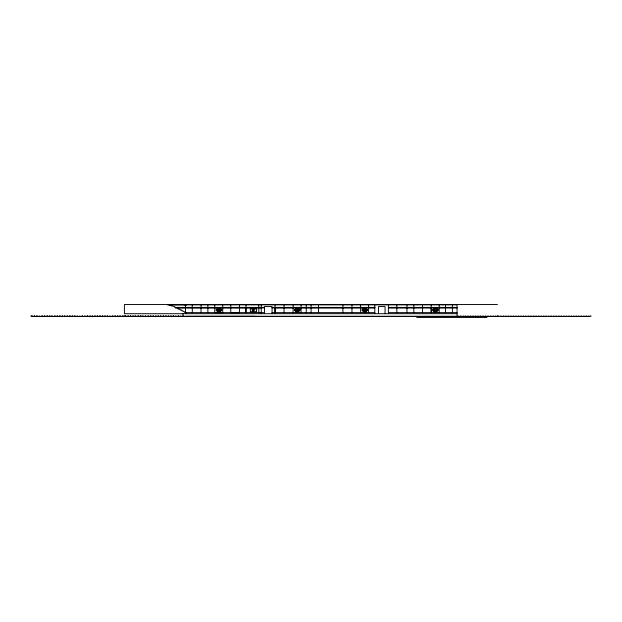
<?xml version="1.0" encoding="UTF-8"?>
<svg xmlns="http://www.w3.org/2000/svg" width="622" height="622" viewBox="0 0 622 622"><rect width="100%" height="100%" fill="white"/><g stroke="black" fill="none" stroke-linecap="round" stroke-linejoin="round"><path stroke-width="0.93" d="M186.157 305.037L186.157 304.547L186.157 305.06L167.792 305.06L167.792 304.547M456.525 304.85L184.446 304.85M221.207 310.362L221.02 310.961A2.325 2.325 0 0 1 216.814 310.961L216.627 310.362M299.571 310.362L299.384 310.961A2.325 2.325 0 0 1 295.178 310.961L294.991 310.362M367.081 310.362L366.894 310.961A2.325 2.325 0 0 1 362.688 310.961L362.502 310.362M437.678 310.362L437.491 310.961A2.325 2.325 0 0 1 433.285 310.961L433.099 310.362M186.157 316.365L254.919 316.287M497.452 304.547L124.408 304.547L124.408 313.706L457.053 313.706M175.474 307.416L264.544 307.416M272.071 307.416L374.794 307.416M388.4 307.416L457.053 307.416M175.474 307.571L261.248 307.571M275.033 307.571L374.794 307.571M388.4 307.571L457.053 307.571M175.474 307.727L261.248 307.727M275.033 307.727L374.794 307.727M388.4 307.727L457.053 307.727M264.544 307.867L175.474 307.89L175.474 307.214L174.479 307.214L174.479 306.514L169.868 305.495L169.868 305.06M272.071 307.867L374.794 307.836M388.4 307.828L457.053 307.812M185.504 312.337L184.532 312.337L184.532 311.801L182.915 311.319L182.915 310.72L181.663 310.72L181.663 310.013L180.092 310.013L180.092 309.289L178.568 309.289L178.568 308.496L177.433 308.496L177.433 307.89M185.504 312.625L264.544 312.625M272.071 312.625L374.794 312.625M388.4 312.625L457.053 312.625M34.156 316.209L34.793 316.209M36.675 316.209L37.312 316.209M41.713 316.209L42.35 316.209M44.87 316.209L44.232 316.373M46.751 316.209L47.389 316.209M49.908 316.209L49.27 316.373M51.789 316.209L52.427 316.373M59.347 316.209L59.992 316.373M64.385 316.209L65.03 316.373M66.904 316.209L67.549 316.373M69.423 316.209L70.068 316.373M72.587 316.209L71.942 316.373M75.106 316.209L74.469 316.373M77.626 316.209L76.988 316.373M82.664 316.209L82.026 316.373M84.545 316.209L85.183 316.209M87.064 316.209L87.702 316.209M92.103 316.209L92.74 316.373M94.622 316.209L95.259 316.373M97.141 316.209L97.778 316.209M99.66 316.209L100.297 316.209M102.179 316.209L102.817 316.373M105.336 316.209L104.698 316.373M107.855 316.209L107.217 316.373M109.736 316.209L110.374 316.373M112.901 316.209L112.255 316.373M114.775 316.209L115.42 316.209M117.294 316.209L117.939 316.373M119.813 316.116L120.458 316.373M122.332 316.209L122.977 316.373M125.706 316.201L125.069 316.365M128.225 316.201L127.588 316.365M130.744 316.201L130.107 316.365M133.263 316.201L132.626 316.365M135.145 316.201L135.783 316.201M137.664 316.201L138.302 316.201M140.183 316.201L140.821 316.201M142.702 316.201L143.34 316.365M145.221 316.201L145.859 316.365M147.741 316.201L148.378 316.365M150.26 316.201L150.897 316.365M152.779 316.201L153.416 316.365M157.817 316.201L158.454 316.365M160.336 316.201L160.981 316.365M162.855 316.201L163.5 316.201M165.374 316.201L166.02 316.365M171.058 316.201L170.412 316.365M172.932 316.201L173.577 316.365M175.458 316.201L176.096 316.201M177.978 316.201L178.615 316.365M180.497 316.201L181.134 316.365M457.815 316.186L458.445 316.186M460.311 316.186L460.941 316.186M462.807 316.186L463.444 316.186M465.303 316.186L465.94 316.186M467.798 316.186L468.436 316.186M470.294 316.186L470.932 316.186M472.79 316.186L473.428 316.186M475.286 316.186L475.923 316.186M477.789 316.186L478.419 316.186M480.285 316.186L480.915 316.186M482.781 316.186L483.411 316.186M485.277 316.186L485.906 316.186M487.772 316.186L488.41 316.186M490.268 316.186L490.906 316.186M492.764 316.186L493.401 316.186M495.26 316.186L495.897 316.186M497.989 316.186L498.626 316.186M500.508 316.186L501.145 316.186M503.027 316.186L503.664 316.186M505.546 316.186L506.184 316.186M508.065 316.186L508.703 316.186M510.584 316.186L511.222 316.186M513.103 316.186L513.741 316.186M515.622 316.186L516.26 316.186M518.142 316.186L518.787 316.186M520.661 316.186L521.306 316.186M523.18 316.186L523.825 316.186M525.699 316.186L526.344 316.186M528.218 316.186L528.863 316.186M530.737 316.186L531.382 316.186M533.264 316.186L533.901 316.186M535.783 316.186L536.421 316.186M538.302 316.186L538.94 316.186M540.821 316.186L541.459 316.186M543.34 316.186L543.978 316.186M545.859 316.186L546.497 316.186M548.379 316.186L549.016 316.186M550.898 316.186L551.535 316.186M553.417 316.186L554.054 316.186M555.936 316.186L556.573 316.186M558.455 316.186L559.092 316.186M560.974 316.186L561.612 316.186M563.493 316.186L564.131 316.186M566.012 316.186L566.65 316.186M568.531 316.186L569.169 316.186M571.05 316.186L571.696 316.186M573.57 316.186L574.215 316.186M576.089 316.186L576.734 316.186M578.608 316.186L579.253 316.186M581.127 316.186L581.772 316.186M583.646 316.186L584.291 316.186M586.173 316.186L586.81 316.186M588.692 316.186L589.329 316.186M31.504 316.271L32.398 316.046L31.504 316.373M34.918 316.271L34.023 316.046L34.918 316.373M37.437 316.271L36.542 316.046L37.437 316.373M39.062 316.271L39.956 316.271M41.588 316.271L42.483 316.046L41.588 316.373M45.002 316.271L44.108 316.046L45.002 316.373M46.627 316.271L47.521 316.046L46.627 316.373M49.146 316.271L50.04 316.046L49.146 316.373M52.559 316.271L51.665 316.046L52.559 316.373M65.154 316.271L64.26 316.046L65.154 316.373M66.779 316.271L67.674 316.046L66.779 316.373M71.818 316.271L72.712 316.046L71.818 316.373M75.231 316.271L74.337 316.046L75.231 316.373M76.856 316.271L77.75 316.271M79.375 316.271L80.269 316.271M82.788 316.271L81.894 316.046L82.788 316.373M84.413 316.271L85.307 316.271M86.932 316.271L87.826 316.046L86.932 316.373M89.451 316.271L90.346 316.046L89.451 316.373M92.865 316.271L91.97 316.046L92.865 316.373M94.497 316.271L95.391 316.046L94.497 316.373M97.016 316.271L97.911 316.046L97.141 316.373M99.536 316.271L100.43 316.046L99.536 316.373M102.055 316.271L102.949 316.046L102.055 316.373M105.468 316.271L104.574 316.046L105.468 316.373M107.987 316.271L107.093 316.046L107.987 316.373M109.612 316.271L110.506 316.271M112.131 316.271L113.025 316.046L112.131 316.373M114.65 316.271L115.544 316.046L114.65 316.373M117.169 316.271L118.063 316.046L117.169 316.373M120.582 316.271L119.688 316.046L120.582 316.373M132.494 316.271L133.388 316.038L132.494 316.365M135.907 316.271L135.013 316.038L135.907 316.365M143.472 316.271L142.578 316.038L143.472 316.365M145.097 316.271L145.991 316.038L145.097 316.365M160.212 316.271L161.106 316.038L160.212 316.365M175.326 316.271L176.22 316.271M180.364 316.271L181.259 316.271M183.778 316.365L182.884 316.038M184.446 316.365L590.9 316.349L590.9 315.649M452.419 307.812L452.419 312.617M445.476 307.812L445.484 312.617M439.186 307.82L439.186 312.617M406.967 307.828L406.967 312.617M396.844 307.828L396.844 312.625M368.589 307.82L368.589 312.617M360.612 307.82L360.612 312.625M351.966 307.843L351.966 312.617M342.916 307.843L342.916 312.625M318.464 307.851L318.472 312.617M311.086 307.851L311.086 312.625M306.234 307.851L306.234 312.617M301.079 307.82L301.079 312.617M293.102 307.82L293.102 312.625M284.067 307.859L284.067 312.617M275.025 307.859L275.033 312.625M239.439 307.874L239.439 312.625L230.77 312.625L230.77 307.874M222.715 307.82L222.715 312.617L214.738 312.625L214.738 307.82M589.454 316.349L588.56 316.349M586.935 316.349L586.041 316.349M584.416 316.349L583.522 316.349M581.897 316.349L581.002 316.349M579.377 316.349L578.483 316.349M576.858 316.349L575.964 316.349M574.339 316.349L573.445 316.349M571.82 316.349L570.926 316.349M569.301 316.349L568.407 316.349M566.782 316.349L565.888 316.349M564.263 316.349L563.369 316.349M561.744 316.349L560.85 316.349M559.225 316.349L558.331 316.349M556.706 316.349L555.811 316.349M554.186 316.349L553.292 316.349M551.66 316.349L550.765 316.349M549.14 316.349L548.246 316.349M546.621 316.349L545.727 316.349M544.102 316.349L543.208 316.349M541.583 316.349L540.689 316.349M539.064 316.349L538.17 316.349M536.545 316.349L535.783 316.349M534.026 316.349L533.132 316.349M531.507 316.349L530.613 316.349M528.988 316.349L528.094 316.349M526.469 316.349L525.574 316.349M523.949 316.349L523.055 316.349M521.43 316.349L520.536 316.349M518.911 316.349L518.017 316.349M516.392 316.349L515.498 316.349M513.873 316.349L512.979 316.349M511.354 316.349L510.46 316.349M508.835 316.349L507.941 316.349M506.316 316.349L505.422 316.349M503.797 316.349L502.903 316.349M501.278 316.349L500.383 316.349M498.751 316.349L497.857 316.349M497.452 315.649L497.452 316.349M496.022 316.349L495.135 316.349M493.526 316.349L492.64 316.349M491.03 316.349L490.144 316.349M488.534 316.349L487.648 316.349M486.917 316.349L486.917 317.453L416.841 317.453L416.841 316.349M486.039 316.349L485.152 316.349M483.543 316.349L482.656 316.349M481.039 316.349L480.153 316.349M478.543 316.349L477.657 316.349M476.048 316.349L475.161 316.349M473.552 316.349L472.666 316.349M471.056 316.349L470.17 316.349M468.56 316.349L467.674 316.349M466.065 316.349L465.178 316.349M463.569 316.349L462.682 316.349M461.073 316.349L460.187 316.349M458.577 316.349L457.691 316.349M457.053 304.547L457.053 316.365L31.1 316.373L31.1 315.665M452.419 304.547L452.419 307.416M445.476 304.547L445.476 307.416M439.186 304.547L439.186 307.416M431.209 304.547L431.209 307.416M422.563 304.547L422.563 307.416M422.563 307.82L422.563 312.625M413.848 304.547L413.848 307.416M413.848 307.82L413.848 312.625M406.967 304.547L406.967 307.416M396.844 304.547L396.844 307.416M388.4 304.547L388.4 313.706M385.072 313.706L385.072 306.553L378.503 306.553L378.503 313.706M374.794 304.547L374.794 313.706M368.589 304.547L368.589 307.416M360.612 304.547L360.612 307.416M351.966 304.547L351.966 307.416M342.916 304.547L342.916 307.416M318.464 304.547L318.464 307.416M311.086 304.547L311.086 307.416M306.234 304.547L306.234 307.416M301.079 304.547L301.079 307.416M293.133 304.547L293.133 307.416M284.083 304.547L284.083 307.416M275.033 304.547L275.033 313.706M272.071 313.706L272.071 306.553L264.544 306.553L264.544 313.706M261.248 304.547L261.248 313.706M258.752 304.547L258.752 307.416M258.799 307.867L258.799 312.625M245.985 304.547L245.985 307.416M239.439 304.547L239.439 307.416M230.77 304.547L230.77 307.416M222.715 304.547L222.715 307.416M214.738 304.547L214.738 307.416M207.88 304.547L207.88 307.416M207.88 307.882L207.88 312.625M201.085 304.547L201.085 307.416M201.023 307.882L201.023 312.625M192.307 307.882L192.307 312.625M192.221 304.547L192.221 307.416M186.157 313.706L186.157 312.936L185.504 312.936L185.504 307.89M185.527 304.547L185.527 307.416M183.016 313.706L183.016 316.365M181.259 316.365L180.364 316.365M176.22 316.365L175.326 316.365M168.539 316.365L167.893 316.365M155.935 316.365L155.298 316.365M124.532 315.665L124.548 316.373M110.506 316.373L109.612 316.373M90.221 316.373L89.584 316.373M85.307 316.373L84.413 316.373M80.269 316.373L79.375 316.373M80.145 316.373L79.507 316.373M77.75 316.373L76.856 316.373M62.511 316.373L61.866 316.373M57.465 316.373L56.827 316.373M54.946 316.373L54.308 316.373M39.956 316.373L39.062 316.373M39.831 316.373L39.194 316.373M32.274 316.373L31.636 316.373M433.083 309.686A2.379 2.379 0 0 1 437.701 309.686M220.499 310.362A1.555 1.555 0 0 1 217.405 310.362M217.405 309.686A1.586 1.586 0 0 1 220.499 309.686M436.971 310.362A1.555 1.555 0 0 1 433.876 310.362M433.876 309.686A1.586 1.586 0 0 1 436.971 309.686M363.279 309.686A1.586 1.586 0 0 1 366.366 309.686M362.486 309.686A2.379 2.379 0 0 1 367.097 309.686M366.366 310.362A1.555 1.555 0 0 1 363.279 310.362M298.855 310.362A1.555 1.555 0 0 1 295.761 310.362M294.976 309.686A2.379 2.379 0 0 1 299.586 309.686M295.761 309.686A1.586 1.586 0 0 1 298.855 309.686M216.612 309.686A2.379 2.379 0 0 1 218.392 307.929L219.442 307.929A2.379 2.379 0 0 1 221.222 309.686M252.532 310.005C253.442 312.967 254.849 307.944 252.532 310.005M256.591 308.971L250.332 308.971L250.332 311.653L256.591 311.653L256.591 308.971M221.704 309.686L216.122 309.686L216.122 310.362L221.704 310.362L221.704 309.686M300.068 309.686L294.486 309.686L294.486 310.362L300.068 310.362L300.068 309.686M367.579 309.686L361.996 309.686L361.996 310.362L367.579 310.362L367.579 309.686M438.176 309.686L432.593 309.686L432.593 310.362L438.176 310.362L438.176 309.686M55.078 316.046L54.184 316.373L55.078 316.046M57.597 316.046L56.703 316.373L57.597 316.046M60.116 316.046L59.222 316.373L60.116 316.046M62.635 316.046L61.741 316.373L62.635 316.046M70.193 316.046L69.299 316.373L70.193 316.046M123.102 316.046L122.207 316.373L123.102 316.046M125.831 316.038L124.936 316.365L125.831 316.038M128.35 316.038L127.456 316.365L128.35 316.038M130.869 316.038L129.975 316.365L130.869 316.038M138.426 316.038L137.532 316.365L138.426 316.038M140.945 316.038L140.051 316.365L140.945 316.038M148.51 316.038L147.616 316.365L148.51 316.038M151.029 316.038L150.135 316.365L151.029 316.038M153.548 316.038L152.654 316.365L153.548 316.038M156.068 316.038L155.173 316.365L156.068 316.038M158.587 316.038L157.693 316.365L158.587 316.038M163.625 316.038L162.731 316.365L163.625 316.038M166.144 316.038L165.25 316.365L166.144 316.038M168.663 316.038L167.769 316.365L168.663 316.038M171.182 316.038L170.288 316.365L171.182 316.038M173.701 316.038L172.807 316.365L173.701 316.038M178.739 316.038L177.845 316.365L178.739 316.038M431.217 312.625L431.209 307.82L431.209 312.625M245.954 312.625L245.954 307.867L245.954 312.625M252.734 311A0.917 0.917 0 0 0 254.165 310.308A0.917 0.917 0 0 0 252.851 309.414A0.917 0.917 0 0 0 252.734 311"/></g></svg>
